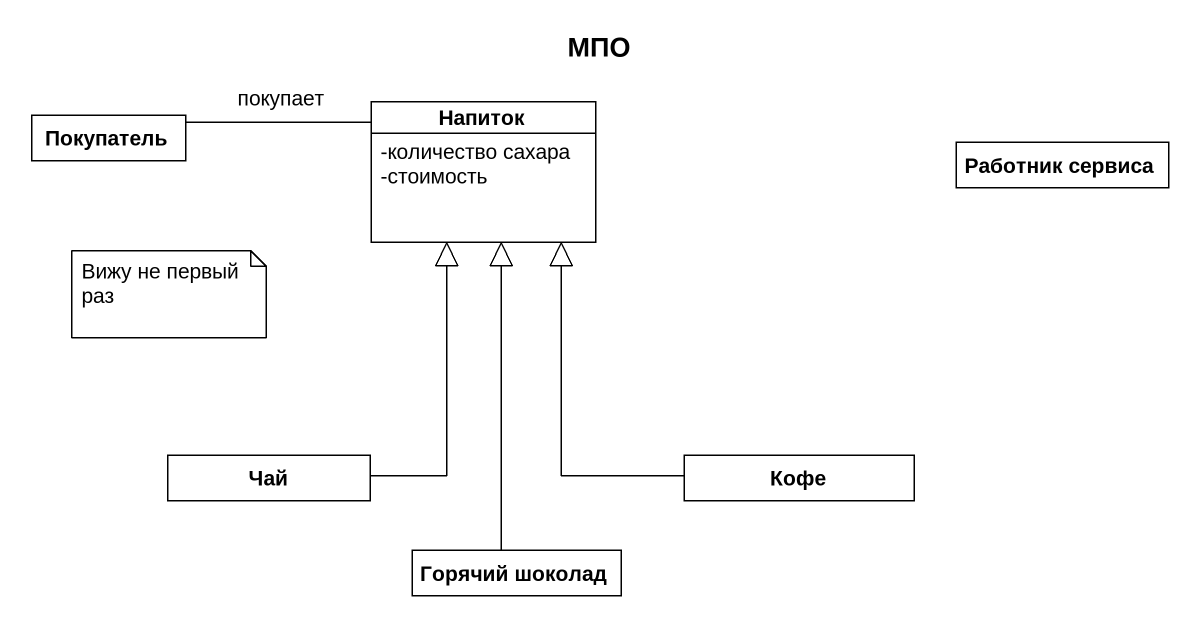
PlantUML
@startuml
title МПО
hide circle
hide empty members
skinparam classAttributeIconSize 0
class Покупатель
class Напиток {
  -количество сахара
  -стоимость
}
class "Работник сервиса" as Работник_сервиса
class Чай
class Кофе
class "Горячий шоколад" as Горячий_шоколад
Покупатель -right- Напиток : покупает
Чай -up-|> Напиток
Кофе -up-|> Напиток
Горячий_шоколад -up-|> Напиток
note as N1
  Вижу не первый раз
end note
@enduml
